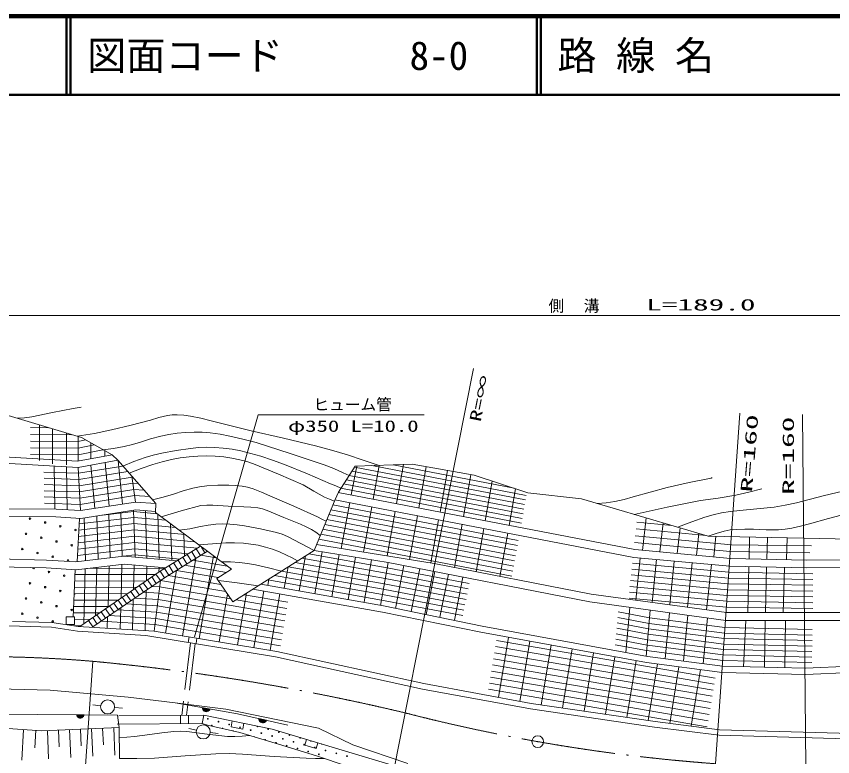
# Model space of a CAD drawing. Units: millimetres, scale not verified. Extents: x 73814 to 713814, y -8528 to 351472.
# Drawn here: x 145171 to 249311, y 257061 to 351472 of the extents above; entities that cross this region are included whole.
import ezdxf
from ezdxf.enums import TextEntityAlignment as Align

# ---------------------------------------------------------------- set-up
doc = ezdxf.new("R2010")
doc.units = ezdxf.units.MM
doc.header["$LTSCALE"] = 1000
doc.linetypes.add('DASHED', pattern=[7.5, 6, -1.5])
doc.linetypes.add('LONG_DASHED_DOTTED', pattern=[15.25, 12, -1.5, 0.25, -1.5])
for name, color, linetype, lineweight in [('M-TTL', 2, 'Continuous', 140), ('M-TTL-LINE', 7, 'Continuous', 50), ('S-BGD', 7, 'Continuous', 13), ('S-BGD-HTXT', 6, 'Continuous', 13), ('S-BMK', 2, 'LONG_DASHED_DOTTED', 13)]:
    doc.layers.add(name, color=color, linetype=linetype, lineweight=lineweight)
doc.layers.add('M-TTL-TXT', color=7, linetype='Continuous')
doc.styles.add('ＭＳ ゴシック', font='')
doc.styles.get('ＭＳ ゴシック').set_extended_font_data('MS Gothic')

# ---------------------------------------------------------------- blocks, each defined once
blk = doc.blocks.new('BUHIN7')
at = {"color": 7, "linetype": 'Continuous', "lineweight": 13}
for p, q in [((474, -66), (-475, -59)), ((-451, -121), (449, -129)), ((411, -191), (-411, -184)), ((-367, -247), (361, -253)), ((300, -315), (-305, -310)), ((-188, -374), (185, -376))]:
    blk.add_line(p, q, dxfattribs=at)
blk.add_lwpolyline([(500, -4), (459, -119), (401, -216), (302, -325), (192, -384), (74, -421), (-81, -419), (-198, -381), (-308, -320), (-404, -209), (-463, -111), (-500, 4)], close=True, dxfattribs=at)
blk = doc.blocks.new('BUHIN38')
at = {"color": 7, "linetype": 'Continuous', "lineweight": 13}
blk.add_lwpolyline([(-719, 215), (-933, -504), (504, -933), (719, -215)], dxfattribs=at)
blk = doc.blocks.new('BUHIN49')
at = {"color": 7, "linetype": 'Continuous', "lineweight": 13}
blk.add_circle((0, 0), 896, dxfattribs=at)
blk = doc.blocks.new('BUHIN52')
at = {"color": 2, "linetype": 'Continuous', "lineweight": 13}
for radius in [746, 22.5]:
    blk.add_circle((0, 0), radius, dxfattribs=at)

msp = doc.modelspace()

# ---------------------------------------------------------------- linework, layer by layer
at = {"layer": 'M-TTL'}
msp.add_line((713814, 351472), (73814, 351472), dxfattribs=at)
at = {"layer": 'M-TTL-LINE'}
for p, q in [((151564, 351472), (151564, 341472)), ((152064, 351472), (152064, 341472)), ((211564, 351472), (211564, 341472)), ((212064, 351472), (212064, 341472)), ((73814, 341472), (713814, 341472))]:
    msp.add_line(p, q, dxfattribs=at)
at = {"layer": 'S-BGD'}
for p, q in [((140576, 301630), (153468, 297751)), ((146982, 299018), (149321, 298999)), ((148141, 299354), (148141, 294828)), ((146982, 298164), (152239, 298121)), ((149792, 298857), (149792, 294399)), ((151574, 298321), (151574, 294267)), ((153060, 297874), (153060, 294741)), ((146982, 297310), (153060, 297260)), ((153060, 297260), (153999, 297454)), ((153060, 296406), (155113, 296829)), ((153468, 297751), (157399, 295547)), ((154677, 297073), (154677, 295041)), ((146982, 296455), (153060, 296406)), ((153060, 295552), (156227, 296204)), ((156460, 296074), (156460, 295373)), ((142098, 295382), (152989, 294728)), ((146982, 295601), (153060, 295552)), ((152989, 294728), (157399, 295547)), ((158115, 294867), (153039, 293923)), ((157399, 295547), (158115, 294867)), ((158118, 294867), (162988, 289337)), ((158177, 294800), (158699, 289265)), ((153039, 293923), (142088, 294581)), ((150013, 294105), (150081, 288635)), ((151584, 294011), (151652, 288543)), ((153039, 293923), (153367, 288442)), ((153082, 293204), (158772, 294125)), ((154682, 294229), (155201, 288725)), ((156496, 294566), (157021, 289006)), ((186264, 290811), (188384, 294112)), ((188597, 294118), (187902, 290443)), ((188311, 293998), (210121, 289794)), ((188384, 294112), (195685, 294341)), ((190522, 294179), (210226, 290381)), ((191450, 294208), (190682, 289906)), ((193231, 294264), (208683, 291286)), ((194545, 294305), (193657, 289332)), ((195685, 294341), (203564, 292943)), ((197460, 294026), (196523, 288779)), ((148694, 293358), (153082, 293204)), ((153130, 292409), (159390, 293423)), ((153177, 291614), (159937, 292709)), ((160376, 289524), (159922, 292819)), ((159937, 292709), (160023, 292704)), ((187617, 292917), (209912, 288620)), ((187964, 293457), (210016, 289207)), ((200169, 293546), (199224, 288257)), ((203169, 293014), (202217, 287680)), ((203564, 292943), (210408, 290727)), ((148704, 292565), (153130, 292409)), ((148714, 291772), (153177, 291614)), ((153225, 290820), (160045, 291924)), ((160045, 291924), (160745, 291884)), ((186923, 291837), (209702, 287446)), ((187270, 292377), (209807, 288033)), ((205886, 292191), (204985, 287145)), ((148724, 290978), (153225, 290820)), ((153272, 290025), (160154, 291139)), ((160154, 291139), (161467, 291065)), ((185830, 289871), (186264, 290811)), ((186234, 290765), (224075, 283461)), ((186575, 291296), (209597, 286859)), ((208860, 291228), (208026, 286558)), ((210408, 290727), (217275, 289932)), ((148734, 290185), (153272, 290025)), ((153320, 289230), (160262, 290354)), ((153367, 288442), (160376, 289524)), ((160262, 290354), (162188, 290245)), ((160376, 289524), (162988, 289337)), ((183155, 283353), (185830, 289871)), ((223934, 282470), (185812, 289828)), ((217275, 289932), (233420, 285185)), ((135525, 288720), (150251, 288625)), ((148744, 289391), (153320, 289230)), ((150251, 288625), (153367, 288442)), ((160418, 288518), (153415, 287437)), ((162945, 288338), (160418, 288518)), ((162988, 289337), (162939, 288185)), ((185291, 288559), (209084, 283986)), ((185548, 289185), (209201, 284639)), ((187716, 289460), (186609, 283602)), ((190506, 288922), (189474, 283142)), ((150219, 287625), (135555, 287719)), ((153415, 287437), (150219, 287625)), ((153213, 287449), (152946, 281928)), ((153180, 286773), (160162, 287579)), ((153823, 287500), (153991, 282048)), ((155424, 287748), (155593, 282233)), ((155819, 287809), (160140, 288307)), ((156981, 287988), (157152, 282413)), ((158493, 288221), (158666, 282588)), ((160135, 288452), (160318, 282493)), ((160140, 288307), (163145, 288031)), ((160162, 287579), (164254, 287203)), ((161634, 288400), (161819, 282365)), ((162939, 288185), (172624, 280957)), ((163228, 287969), (163404, 282229)), ((185035, 287933), (208968, 283334)), ((193481, 288347), (192466, 282663)), ((196347, 287794), (195348, 282200)), ((225505, 287512), (225048, 283372)), ((153141, 285966), (160187, 286779)), ((160187, 286779), (165473, 286293)), ((164852, 286757), (164996, 282093)), ((184521, 286682), (208734, 282028)), ((184778, 287308), (208851, 282681)), ((199048, 287273), (198065, 281765)), ((202041, 286695), (201058, 281192)), ((224328, 286965), (228776, 286551)), ((227689, 286870), (227280, 283167)), ((153102, 285158), (160211, 285978)), ((160211, 285978), (166693, 285383)), ((166524, 285509), (166613, 282623)), ((184007, 285430), (208501, 280722)), ((184264, 286056), (208618, 281375)), ((204809, 286161), (203825, 280650)), ((207851, 285574), (206865, 280055)), ((224225, 286095), (233157, 285262)), ((229855, 286233), (229494, 282964)), ((232233, 285534), (231925, 282741)), ((153024, 283543), (160260, 284378)), ((153063, 284351), (160236, 285178)), ((160236, 285178), (167912, 284473)), ((160260, 284378), (168266, 283643)), ((183750, 284804), (208385, 280069)), ((224018, 284355), (236251, 283214)), ((224122, 285225), (236384, 284082)), ((233420, 285185), (251914, 284776)), ((234420, 285163), (234131, 282539)), ((238719, 285068), (238666, 282291)), ((240979, 285018), (240926, 282241)), ((243488, 284962), (243435, 282187)), ((152985, 282735), (160285, 283578)), ((160285, 283578), (167140, 282948)), ((163524, 280717), (168681, 283899)), ((168655, 282708), (168130, 283559)), ((169234, 283065), (168751, 283848)), ((172793, 276812), (183155, 283353)), ((192586, 281833), (183145, 283347)), ((183464, 284106), (198456, 281702)), ((224075, 283461), (236257, 282344)), ((236384, 284082), (246602, 283929)), ((140292, 282328), (149039, 282139)), ((152777, 281908), (158899, 282615)), ((158816, 282622), (160309, 282794)), ((158899, 282615), (165662, 282036)), ((160309, 282794), (166037, 282268)), ((169543, 283256), (164070, 279879)), ((168077, 282351), (166351, 272472)), ((166920, 281637), (166395, 282488)), ((167499, 281994), (166974, 282845)), ((168077, 282351), (167552, 283202)), ((170331, 282668), (168488, 272120)), ((168722, 282749), (170664, 282419)), ((182047, 282654), (181268, 278195)), ((181601, 282373), (192346, 280464)), ((182474, 282924), (192466, 281148)), ((184168, 283183), (183236, 277846)), ((186363, 282831), (185424, 277457)), ((188453, 282496), (187508, 277087)), ((236200, 281345), (223934, 282470)), ((224748, 282395), (224181, 277004)), ((236200, 283220), (246415, 283067)), ((236257, 282344), (246012, 282130)), ((148997, 281140), (140302, 281328)), ((149039, 282139), (152777, 281908)), ((158914, 281610), (152804, 280905)), ((155426, 281207), (155268, 275038)), ((157027, 281392), (156892, 276156)), ((158645, 281579), (158535, 277286)), ((164233, 281155), (158914, 281610)), ((160188, 281501), (160108, 278367)), ((161823, 281361), (161776, 279515)), ((163374, 281228), (163357, 280603)), ((165185, 280566), (164660, 281417)), ((165764, 280923), (165239, 281774)), ((166342, 281280), (165817, 282131)), ((166635, 281461), (171974, 280556)), ((167678, 282105), (172087, 281357)), ((179835, 281257), (179359, 278535)), ((179856, 281271), (192107, 279094)), ((180728, 281822), (192227, 279779)), ((190474, 282172), (189534, 276793)), ((192586, 281833), (191628, 276355)), ((218325, 276790), (192586, 281833)), ((194621, 281435), (193529, 275977)), ((198456, 281702), (218489, 277777)), ((223761, 281725), (236067, 280578)), ((226845, 282203), (226268, 276721)), ((229110, 281995), (228523, 276415)), ((231384, 281786), (230786, 276107)), ((233832, 281562), (233223, 275776)), ((246005, 281130), (236200, 281345)), ((238632, 281291), (238479, 275433)), ((240882, 281242), (240730, 275433)), ((243162, 281192), (243012, 275433)), ((252327, 281184), (246005, 281130)), ((246012, 282130), (252202, 282183)), ((152804, 280905), (148997, 281140)), ((152676, 280913), (152419, 274867)), ((152649, 280275), (162930, 280309)), ((153264, 273660), (163524, 280717)), ((153943, 281036), (153763, 274003)), ((154112, 281056), (164126, 281088)), ((163553, 279523), (162986, 280347)), ((164070, 279879), (163504, 280703)), ((164607, 280209), (164082, 281060)), ((165587, 280815), (164191, 272827)), ((164548, 280174), (171270, 279034)), ((165591, 280818), (170929, 279913)), ((172624, 280957), (170745, 279799)), ((178110, 280169), (191868, 277724)), ((178983, 280720), (191987, 278409)), ((192346, 280464), (202811, 278465)), ((192466, 281148), (202948, 279147)), ((196633, 281040), (195536, 275556)), ((198560, 280663), (197462, 275173)), ((200296, 280323), (199199, 274840)), ((223606, 280249), (235963, 279097)), ((223683, 280987), (236015, 279838)), ((236067, 280578), (246764, 280396)), ((152614, 279460), (161740, 279490)), ((164070, 279879), (154949, 273605)), ((161940, 278414), (161373, 279238)), ((162477, 278784), (161911, 279608)), ((163015, 279154), (162449, 279978)), ((163553, 279523), (162745, 273065)), ((163553, 279522), (171906, 278105)), ((170745, 279799), (172793, 276812)), ((177237, 279617), (191748, 277040)), ((177390, 279714), (177249, 278909)), ((192107, 279094), (202539, 277102)), ((192227, 279779), (202675, 277784)), ((202151, 279959), (201051, 274461)), ((223528, 279511), (235911, 278357)), ((235963, 279097), (246764, 278914)), ((236015, 279838), (246764, 279655)), ((152579, 278645), (160549, 278671)), ((160326, 277304), (159760, 278128)), ((160864, 277674), (160297, 278498)), ((161402, 278044), (160835, 278868)), ((161744, 278279), (161612, 273136)), ((162471, 278779), (163452, 278718)), ((163452, 278718), (172543, 277177)), ((191868, 275500), (175360, 278432)), ((176727, 278190), (175465, 270972)), ((176364, 279066), (192018, 276286)), ((191987, 278409), (202402, 276420)), ((223450, 278774), (235860, 277617)), ((235911, 278357), (246764, 278173)), ((152510, 277014), (158168, 277033)), ((152545, 277830), (159358, 277852)), ((158713, 276194), (158146, 277018)), ((159251, 276564), (158684, 277388)), ((159789, 276934), (159222, 277758)), ((160076, 277132), (159976, 273239)), ((160311, 277293), (163251, 277111)), ((161391, 278036), (163352, 277915)), ((163251, 277111), (179409, 274371)), ((163352, 277915), (179545, 275169)), ((172118, 277796), (171053, 271698)), ((173196, 277066), (179680, 275967)), ((174516, 277900), (173366, 271318)), ((174221, 277713), (179815, 276764)), ((178797, 277822), (177540, 270631)), ((191748, 277040), (202130, 275057)), ((191868, 277724), (202266, 275739)), ((218489, 277777), (235752, 275433)), ((223333, 277294), (235756, 276136)), ((223373, 278036), (235808, 276877)), ((235860, 277617), (246764, 277431)), ((152475, 276199), (156977, 276214)), ((157637, 275455), (157071, 276279)), ((158175, 275825), (157609, 276648)), ((158503, 276050), (158434, 273336)), ((159230, 276550), (163151, 276308)), ((163151, 276308), (179274, 273573)), ((192018, 276286), (204579, 273719)), ((235684, 274433), (218325, 276790)), ((223441, 276096), (222915, 270363)), ((235756, 276136), (246764, 275949)), ((235808, 276877), (246764, 276690)), ((152441, 275384), (155786, 275395)), ((156024, 274345), (155457, 275169)), ((156562, 274715), (155995, 275539)), ((157100, 275085), (156533, 275909)), ((157070, 275064), (162949, 274700)), ((158150, 275807), (163050, 275504)), ((163050, 275504), (179139, 272776)), ((204426, 272934), (191868, 275500)), ((221963, 275516), (225951, 274754)), ((226041, 275743), (225499, 269832)), ((228491, 275410), (227954, 269557)), ((230837, 275091), (230301, 269248)), ((235752, 275433), (253191, 275433)), ((144673, 274318), (149698, 274181)), ((149698, 274181), (153058, 273673)), ((152591, 274911), (151549, 274911)), ((151549, 274911), (151549, 273927)), ((151549, 273927), (152591, 273927)), ((152591, 273927), (152591, 274911)), ((152591, 274570), (154596, 274576)), ((154949, 273605), (154382, 274429)), ((155486, 273975), (154920, 274799)), ((155990, 274321), (162849, 273897)), ((156810, 274886), (156773, 273440)), ((162849, 273897), (178868, 271180)), ((162949, 274700), (179004, 271978)), ((221836, 274125), (225823, 273363)), ((221899, 274820), (225887, 274059)), ((225887, 274059), (235524, 272823)), ((225951, 274754), (235573, 273521)), ((233328, 274753), (232793, 268920)), ((253344, 274433), (235684, 274433)), ((238226, 274433), (237947, 268535)), ((240696, 274433), (240615, 268476)), ((243306, 274433), (243224, 268419)), ((149645, 273582), (142477, 273777)), ((152994, 273076), (149645, 273582)), ((152521, 273754), (153405, 273757)), ((161681, 272531), (152994, 273076)), ((153058, 273673), (162745, 273065)), ((162745, 273065), (178385, 270492)), ((225570, 269064), (204426, 272934)), ((204579, 273719), (225694, 269855)), ((221772, 273429), (225759, 272668)), ((225823, 273363), (235475, 272126)), ((235573, 273521), (246708, 273259)), ((178253, 269804), (161681, 272531)), ((167210, 272330), (167112, 271637)), ((168102, 271474), (168200, 272168)), ((206416, 271866), (234311, 267092)), ((206691, 264614), (207954, 272288)), ((221644, 272038), (225632, 271277)), ((221708, 272734), (225696, 271972)), ((225696, 271972), (235378, 270731)), ((225759, 272668), (235426, 271428)), ((235475, 272126), (246689, 271863)), ((235524, 272823), (246699, 272561)), ((206288, 271089), (234183, 266315)), ((209405, 264114), (210669, 271791)), ((212127, 263661), (213384, 271294)), ((214858, 263262), (216098, 270798)), ((221580, 271343), (225568, 270581)), ((225632, 271277), (235329, 270034)), ((235426, 271428), (246680, 271164)), ((197007, 265687), (178253, 269804)), ((178385, 270492), (197145, 266373)), ((206161, 270312), (234056, 265538)), ((217589, 262862), (218813, 270301)), ((220319, 262463), (221528, 269804)), ((225568, 270581), (235280, 269336)), ((225694, 269855), (235266, 268594)), ((235329, 270034), (246661, 269768)), ((235378, 270731), (246670, 270466)), ((205905, 268758), (233800, 263983)), ((206033, 269535), (233928, 264760)), ((223050, 262064), (224242, 269307)), ((235204, 267795), (225570, 269064)), ((225781, 261665), (226968, 268880)), ((235280, 269336), (246651, 269070)), ((245845, 268361), (254200, 268684)), ((205777, 267980), (233672, 263206)), ((228517, 261300), (229706, 268520)), ((231256, 260951), (232443, 268159)), ((245852, 267560), (235204, 267795)), ((235266, 268594), (245845, 268361)), ((254359, 267889), (245852, 267560)), ((205649, 267203), (233544, 262429)), ((138876, 265787), (149475, 265541)), ((210747, 263155), (197007, 265687)), ((197145, 266373), (210861, 263846)), ((205393, 265649), (233288, 260875)), ((205521, 266426), (233416, 261652)), ((149475, 265541), (159435, 264658)), ((159435, 264658), (165430, 263908)), ((155928, 263525), (154936, 263653)), ((165430, 263908), (173386, 262529)), ((165430, 263908), (171891, 263116)), ((210861, 263846), (226662, 261536)), ((158070, 262373), (139118, 262521)), ((157717, 263330), (158713, 263242)), ((169866, 263076), (168930, 263238)), ((168944, 263173), (169830, 263019)), ((169783, 262964), (168972, 263104)), ((169006, 263035), (169723, 262911)), ((169653, 262859), (169057, 262963)), ((169162, 262881), (169529, 262817)), ((171891, 263116), (183709, 260681)), ((173386, 262529), (179822, 261080)), ((226567, 260842), (210747, 263155)), ((158070, 262373), (158298, 260781)), ((158257, 262256), (169092, 262358)), ((166133, 262330), (166125, 261286)), ((167144, 261296), (167153, 262340)), ((168890, 261312), (169092, 262358)), ((169092, 262358), (177829, 260574)), ((177054, 261639), (176127, 261848)), ((176138, 261782), (177016, 261584)), ((176965, 261531), (176163, 261712)), ((176193, 261641), (176903, 261481)), ((176830, 261433), (176240, 261566)), ((176341, 261479), (176705, 261398)), ((226662, 261536), (234880, 260489)), ((139122, 260962), (148435, 260372)), ((146107, 260519), (145859, 256617)), ((147659, 260421), (147517, 258189)), ((148435, 260372), (158298, 260781)), ((149140, 260401), (149289, 256803)), ((150549, 260459), (150638, 258311)), ((151958, 260518), (152105, 256956)), ((153367, 260576), (153455, 258450)), ((154776, 260635), (154922, 257109)), ((156185, 260693), (156272, 258588)), ((157594, 260751), (157738, 257262)), ((168890, 261312), (158056, 261210)), ((158298, 260781), (158319, 256814)), ((168143, 260426), (167169, 260654)), ((169567, 261066), (168890, 261312)), ((173690, 260143), (169567, 261066)), ((177829, 260574), (198196, 254482)), ((183709, 260681), (188078, 258568)), ((234825, 259791), (226567, 260842)), ((234880, 260489), (251978, 259999)), ((169915, 260132), (170910, 260033)), ((179043, 258543), (173690, 260143)), ((251113, 259323), (234825, 259791)), ((183596, 257128), (179043, 258543)), ((188078, 258568), (195097, 256169)), ((193875, 253683), (183596, 257128))]:
    msp.add_line(p, q, dxfattribs=at)
at = {"layer": 'S-BGD', "linetype": 'DASHED'}
for p, q in [((167405, 271589), (166271, 262332)), ((167998, 271491), (166876, 262337))]:
    msp.add_line(p, q, dxfattribs=at)
at = {"layer": 'S-BGD'}
for points in [[(145279, 300215), (146219, 300275), (147154, 300395), (149784, 300949), (152432, 301446), (152924, 301528), (153426, 301610)], [(152932, 297912), (155126, 298293), (157309, 298732), (159807, 299315), (162291, 299957), (163360, 300297), (164445, 300578), (165056, 300650), (165675, 300662), (166529, 300602), (167381, 300481), (168712, 300223), (170033, 299905), (172577, 299232), (175142, 298616), (179247, 297695), (183339, 296715), (185374, 296163), (187400, 295551), (189424, 294892), (191450, 294208)], [(156227, 296204), (157588, 296376), (158936, 296607), (159981, 296867), (161022, 297188), (162299, 297600), (163591, 297954), (164640, 298164), (165701, 298315), (166767, 298413), (167837, 298450), (168867, 298428), (169904, 298345), (171163, 298176), (172422, 297946), (174087, 297564), (175746, 297123), (180101, 295737), (184443, 294292), (185667, 293808), (186877, 293265), (187247, 293092), (187617, 292917)], [(158772, 294125), (160173, 294692), (161591, 295202), (162645, 295505), (163726, 295753), (165557, 296092), (167402, 296372), (168394, 296471), (169403, 296510), (170474, 296488), (171554, 296405), (172688, 296256), (173811, 296048), (175086, 295743), (176345, 295381), (177862, 294875), (179367, 294309), (182327, 293119), (185269, 291871), (185918, 291586), (186575, 291296)], [(159568, 293221), (161076, 293807), (162605, 294336), (163777, 294677), (164974, 294962), (166085, 295166), (167205, 295311), (168312, 295394), (169434, 295417), (170536, 295380), (171635, 295282), (172665, 295132), (173683, 294923), (174570, 294685), (175448, 294388), (178613, 293080), (181767, 291711), (183111, 290902), (184481, 290149), (185101, 289881), (185733, 289636)], [(229656, 286355), (231327, 287003), (233010, 287590), (234053, 287895), (235117, 288143), (236274, 288334), (237453, 288467), (239650, 288649), (241847, 288891), (243263, 289140), (244678, 289450), (248093, 290318), (251520, 291126), (255255, 291925), (258974, 292782), (260992, 293285), (263016, 293802)], [(162561, 289822), (163889, 290158), (165212, 290555), (166437, 290964), (167674, 291313), (168552, 291478), (169454, 291586), (170866, 291670), (172285, 291694), (173125, 291660), (173964, 291565), (174671, 291418), (175364, 291211), (176436, 290803), (177503, 290331), (180560, 289015), (183575, 287652), (184125, 287368), (184682, 287075)], [(219263, 289347), (220395, 289451), (221526, 289616), (222704, 289867), (223871, 290177), (226034, 290810), (228211, 291383), (230999, 292013), (233808, 292587), (233867, 292599), (233926, 292610)], [(223992, 287957), (228211, 288864), (232443, 289711), (234712, 290025), (236968, 290398), (238629, 290783), (240280, 291220)], [(163651, 287653), (166182, 288399), (168719, 289084), (169477, 289140), (170242, 289136), (172205, 289009), (174176, 288942), (175084, 288894), (175978, 288786), (176574, 288658), (177167, 288468), (179281, 287555), (181435, 286691), (182139, 286391), (182814, 286038), (183381, 285671), (183939, 285264)], [(233420, 285185), (234434, 285535), (235458, 285825), (236219, 285967), (237001, 286051), (238103, 286092), (239222, 286071), (240811, 286007), (242398, 286002), (243248, 286067), (244093, 286191), (245222, 286445), (246354, 286762), (248778, 287450), (251214, 288079)], [(165960, 285930), (167312, 286131), (168663, 286392), (169632, 286576), (170613, 286699), (171503, 286744), (172394, 286729), (173349, 286644), (174296, 286500), (176325, 286108), (178347, 285656), (179067, 285427), (179775, 285138), (181474, 284257), (183155, 283353)], [(168459, 284065), (170177, 284221), (171902, 284317), (173022, 284326), (174151, 284274), (175086, 284174), (176013, 284014), (176939, 283792), (177849, 283511), (178758, 283168), (179642, 282769), (180355, 282408), (181060, 282031)], [(171366, 281895), (172503, 281897), (173634, 281838), (174653, 281707), (175674, 281515), (177332, 281129), (178983, 280720)], [(170946, 279507), (173330, 279224), (175708, 278881), (175845, 278857), (175992, 278831)], [(172726, 261616), (172576, 260881), (174045, 260581), (174195, 261316)], [(158305, 259479), (160255, 259653), (162213, 259889), (163741, 260119), (165278, 260289), (166090, 260313), (166903, 260276), (169501, 259930), (172106, 259643), (173041, 259629), (173983, 259675), (174460, 259716), (174945, 259768)], [(158319, 256814), (160558, 256810), (162803, 256866), (166704, 257183), (170620, 257440), (172309, 257448), (174007, 257396), (178073, 257101), (182149, 256867), (183316, 256841), (184494, 256827)]]:
    msp.add_lwpolyline(points, dxfattribs=at)
for points in [[(169901, 263134), (169842, 263027), (169769, 262941), (169654, 262849), (169535, 262809), (169413, 262792), (169260, 262818), (169151, 262875), (169053, 262953), (168976, 263078), (168933, 263185), (168916, 263304)], [(177092, 261695), (177028, 261591), (176950, 261509), (176831, 261423), (176710, 261389), (176587, 261378), (176436, 261412), (176330, 261474), (176236, 261557), (176165, 261686), (176128, 261794), (176116, 261914)]]:
    msp.add_lwpolyline(points, close=True, dxfattribs=at)
for centre, radius in [((146904, 287413), 99.5), ((148844, 286928), 99.5), ((150785, 286443), 99.5), ((146419, 285473), 99.5), ((152725, 285958), 99.5), ((148359, 284988), 99.5), ((150299, 284502), 99.5), ((145934, 283532), 99.5), ((152240, 284017), 99.5), ((147874, 283047), 99.5), ((149814, 282562), 99.5), ((151755, 282077), 99.5), ((149329, 280622), 99.5), ((151270, 280137), 99.5), ((146904, 279167), 99.5), ((148844, 278682), 99.5), ((150785, 278197), 99.5), ((146419, 277226), 99.5), ((148359, 276741), 99.5), ((150299, 276256), 99.5), ((145934, 275286), 99.5), ((152240, 275771), 99.5), ((147874, 274801), 99.5), ((149814, 274316), 99.5), ((169602, 261899), 49.8), ((170968, 261531), 49.8), ((170101, 261032), 49.8), ((172334, 261164), 49.8), ((173699, 260796), 49.8), ((175065, 260428), 49.8), ((177297, 260559), 49.8), ((176430, 260060), 49.8), ((177796, 259692), 49.8), ((178662, 260191), 49.8), ((179161, 259324), 49.8), ((180028, 259823), 49.8), ((181393, 259455), 49.8), ((178295, 258825), 49.8), ((179660, 258458), 49.8), ((180527, 258956), 49.8), ((181892, 258589), 49.8), ((183258, 258221), 49.8), ((181026, 258090), 49.8), ((182391, 257722), 49.8), ((183757, 257354), 49.8), ((184623, 257853), 49.8), ((185989, 257485), 49.8), ((187354, 257117), 49.8)]:
    msp.add_circle(centre, radius, dxfattribs=at)
for centre, radius, start, end in [((147389, 281107), 99.5, 136.10817, 41.41463), ((152725, 277711), 99.5, 157.49183, 196.30801), ((171467, 260665), 49.8, 319.71169, 195.0494), ((175931, 260927), 49.8, 125.0312, 31.88371), ((172832, 260297), 49.8, 36.32533, 118.43576), ((175563, 259561), 49.8, 8.6991, 138.02332), ((176929, 259193), 49.8, 323.04098, 183.68145), ((182759, 259087), 49.8, 149.95997, 356.7369), ((184125, 258720), 49.8, 196.716, 309.98087)]:
    msp.add_arc(centre, radius, start, end, dxfattribs=at)
at = {"layer": 'S-BGD-HTXT'}
for p, q in [((126946, 313319), (311158, 313319)), ((203491, 306580), (186992, 223377)), ((176014, 300657), (167892, 272338)), ((176014, 300657), (197201, 300657)), ((237486, 300855), (234358, 256162)), ((245448, 300676), (245885, 255745)), ((154940, 269221), (151705, 224262))]:
    msp.add_line(p, q, dxfattribs=at)
at = {"layer": 'S-BMK'}
for centre, radius, start, end in [((140897, 103303), 166512, 85.16214, 99.8909), ((128372, -15594), 286051, 76.57648, 84.67089), ((250573, 479308), 223734, 255.55923, 265.84381), ((247085, 497186), 241445, 269.71536, 279.19092)]:
    msp.add_arc(centre, radius, start, end, dxfattribs=at)

# ---------------------------------------------------------------- block references
at = {"layer": 'S-BGD'}
for name, p in [('BUHIN49', (156820, 263409)), ('BUHIN7', (153332, 262410)), ('BUHIN49', (169019, 260222)), ('BUHIN38', (182921, 259051))]:
    msp.add_blockref(name, p, dxfattribs=at)
at = {"layer": 'S-BMK'}
msp.add_blockref('BUHIN52', (211689, 258980), dxfattribs=at)

# ---------------------------------------------------------------- texts
at = {"layer": 'M-TTL-TXT', "style": 'ＭＳ ゴシック'}
for s, p in [('図面コード', (154194, 346472)), ('8-0', (195335, 346472)), ('路 線 名', (214194, 346472))]:
    msp.add_text(s, height=3666, dxfattribs=at).set_placement(p, align=Align.MIDDLE_LEFT)
at = {"layer": 'S-BGD-HTXT', "style": 'ＭＳ ゴシック'}
for s, width, p in [('L=189.0', 2, (225511, 313520)), ('φ350 L=10.0', 1.45, (179828, 298044))]:
    msp.add_text(s, height=1466, dxfattribs=dict(at, width=width)).set_placement(p, align=Align.BOTTOM_LEFT)
for s, rotation, width, p in [('R=∞', 78.8, 1.5, (204828, 299598)), ('R=160', 85.2, 2, (239443, 290671)), ('R=160', 90, 2, (244812, 290448))]:
    msp.add_text(s, height=1466, rotation=rotation, dxfattribs=dict(at, width=width)).set_placement(p, align=Align.BOTTOM_LEFT)
msp.add_text('ヒューム管', height=1466, dxfattribs=at).set_placement((183076, 300799), align=Align.BOTTOM_LEFT)
at = {"layer": 'S-BGD-HTXT', "insert": (213056, 313651), "char_height": 1466, "attachment_point": 7, "style": 'ＭＳ ゴシック'}
msp.add_mtext('\\T2.25;側溝', dxfattribs=at)

doc.saveas('drawing.dxf')
